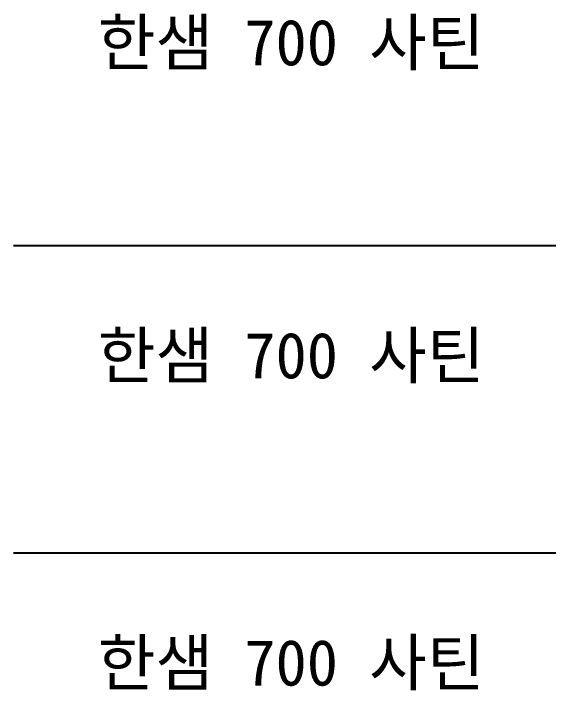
# Model space of a CAD drawing. Header units: millimetres. Extents: x -44117 to 256353, y -2095463 to 65325.
# Drawn here: x 104016 to 109599, y -619087 to -612023 of the extents above; entities that cross this region are included whole.
import ezdxf

# ---------------------------------------------------------------- set-up
doc = ezdxf.new("R2010")
doc.units = ezdxf.units.MM
doc.header["$LTSCALE"] = 10

msp = doc.modelspace()

# ---------------------------------------------------------------- linework, layer by layer
at = {"color": 1}
for p, q in [((104015.69829, -614443.14725), (196284.84516, -614443.14725)), ((104015.69829, -614443.14725), (196284.84516, -614443.14725)), ((104015.69829, -617649.41089), (196284.84516, -617649.41089)), ((104015.69829, -617649.41089), (196284.84516, -617649.41089))]:
    msp.add_line(p, q, dxfattribs=at)

# ---------------------------------------------------------------- texts
at = {"char_height": 479.1296392, "attachment_point": 1}
for insert in [(104895.62473, -612083.92872), (104895.62473, -615350.54709), (104895.62473, -618556.81073)]:
    msp.add_mtext_dynamic_manual_height_columns('{\\f굴림|b0|i0|c129|p50;한샘} 700 {\\f굴림|b0|i0|c129|p50;사틴}', width=5072.1082947, gutter_width=2395.6482, heights=[-533.35869], dxfattribs=dict(at, insert=insert))

doc.saveas('drawing.dxf')
